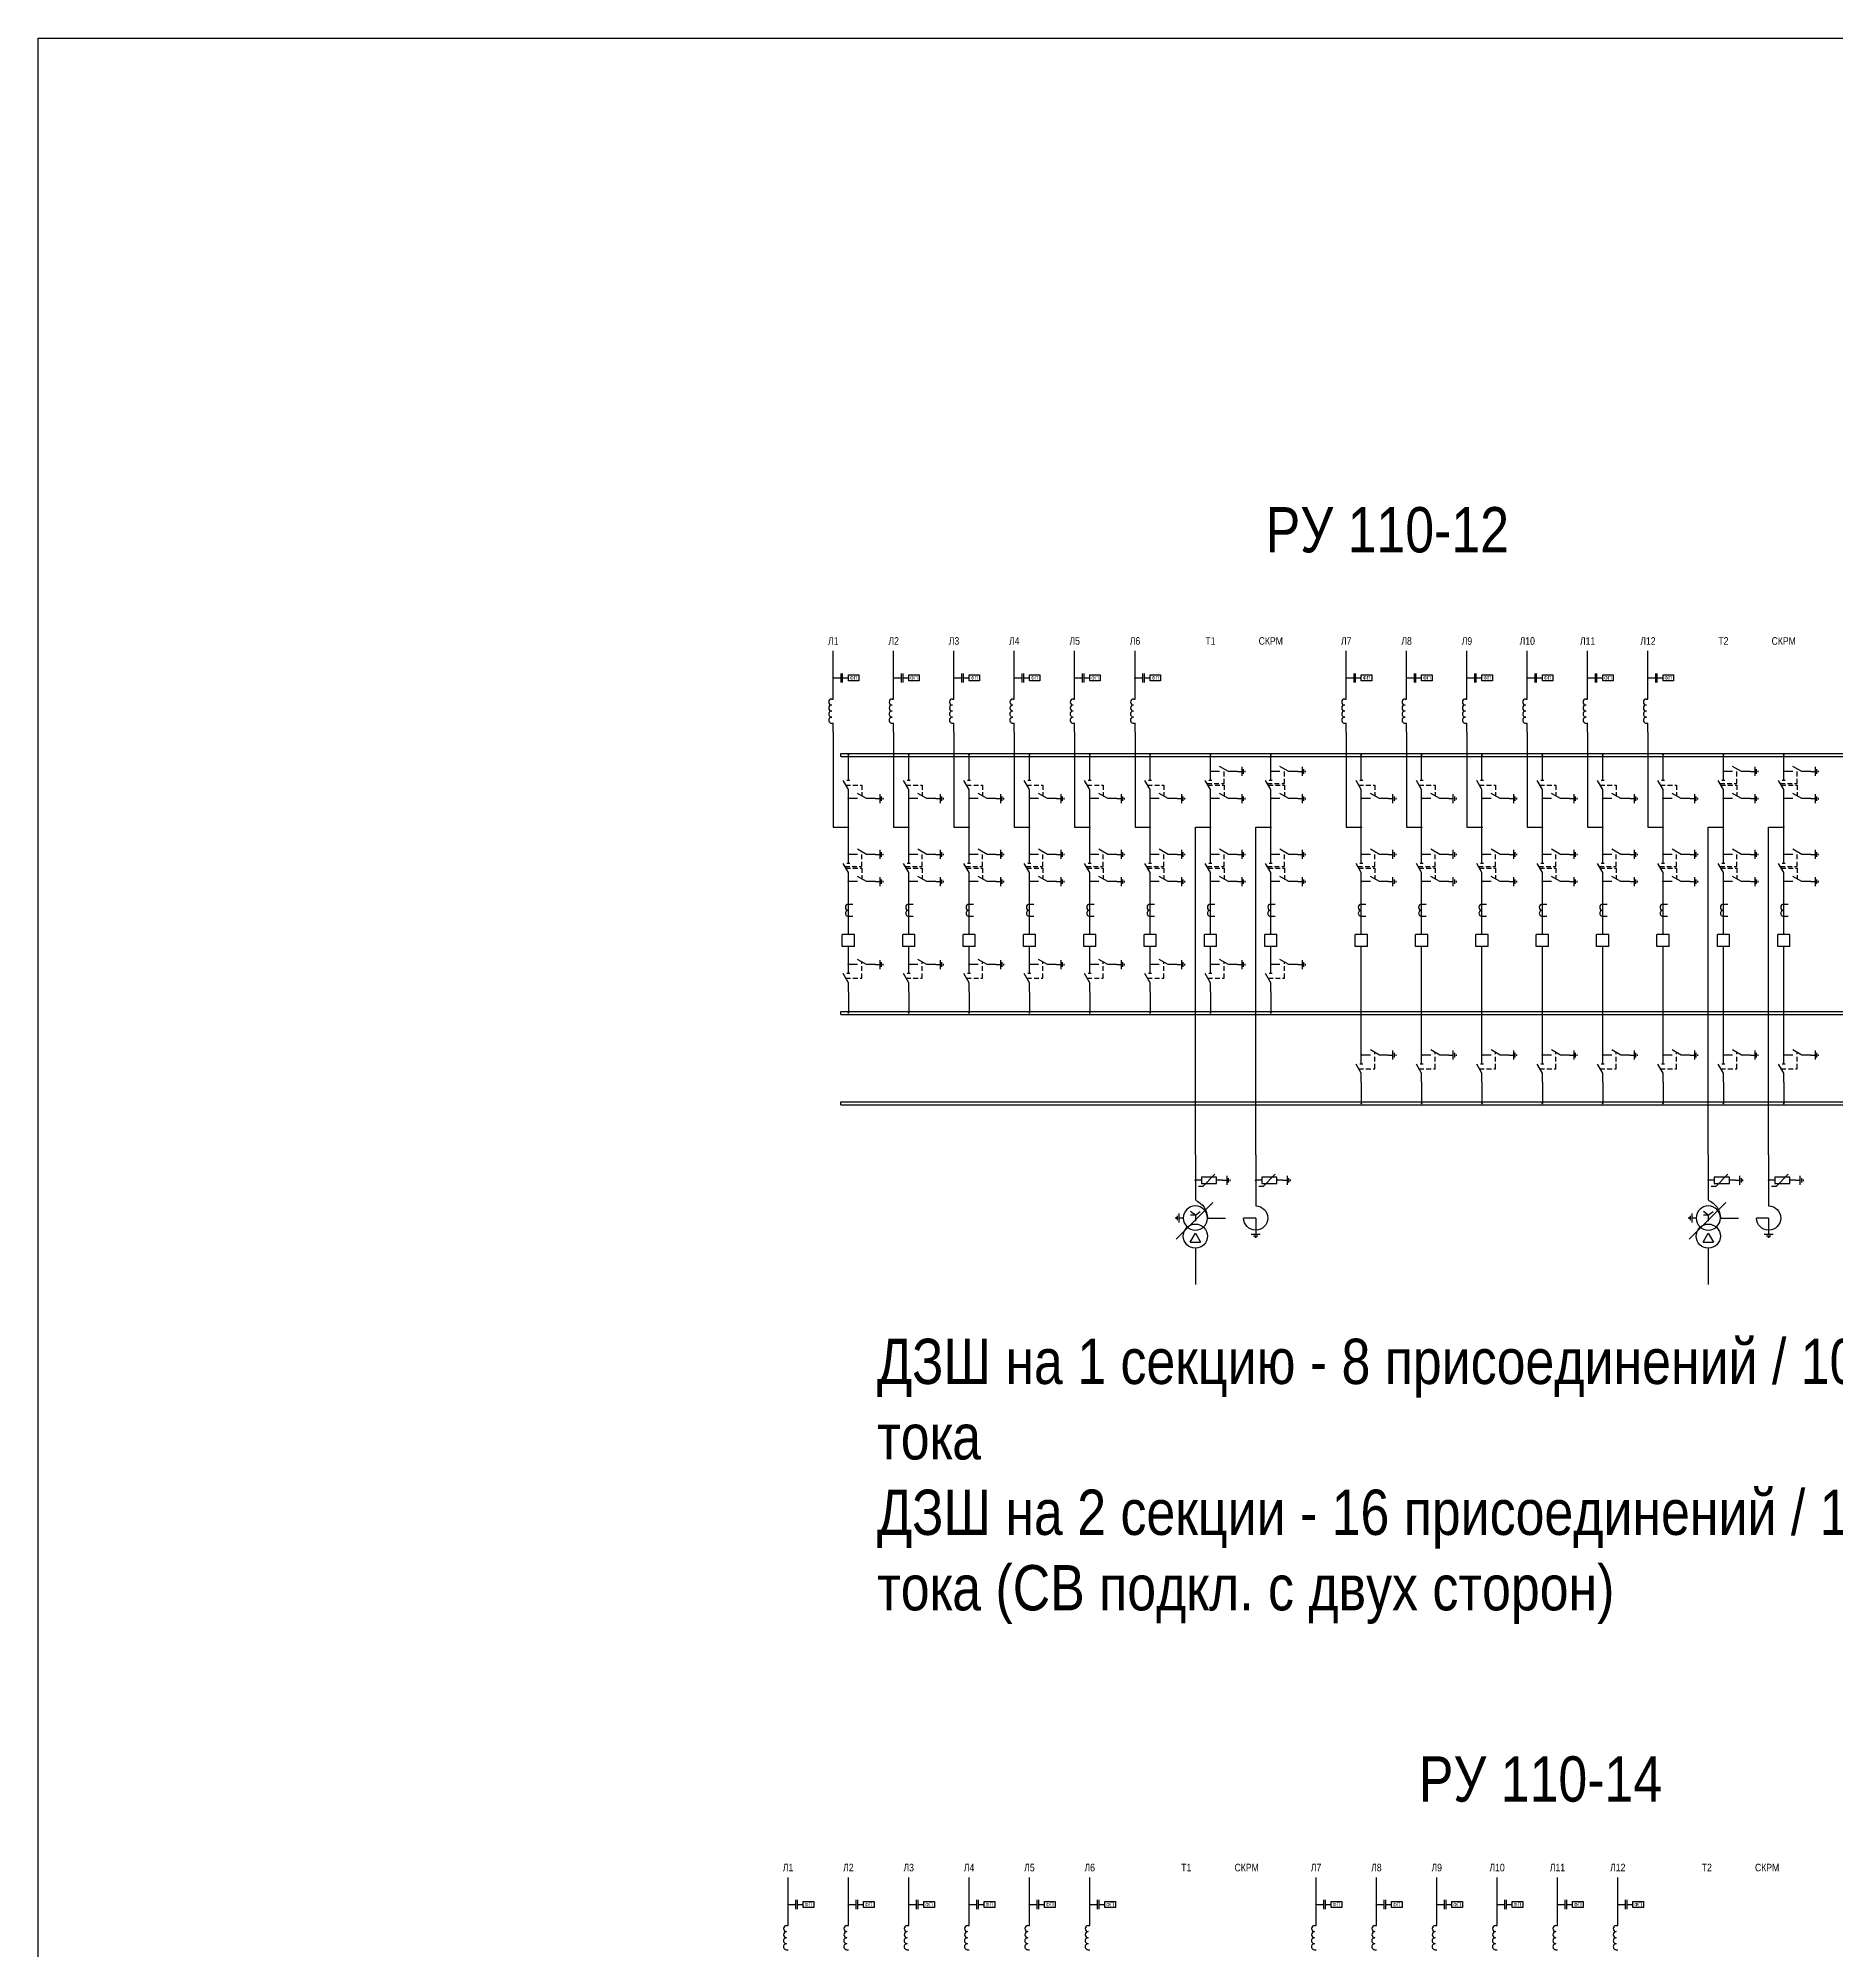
# Model space of a CAD drawing. Header units: millimetres. Extents: x -2550 to 7325, y -3772 to 3128.
# Drawn here: x 5289 to 6480, y -142 to 1125 of the extents above; entities that cross this region are included whole.
import ezdxf
from ezdxf.enums import TextEntityAlignment as Align

# ---------------------------------------------------------------- set-up
doc = ezdxf.new("R2010")
doc.units = ezdxf.units.MM
doc.linetypes.add('штриховая2', pattern=[9.525, 6.35, -3.175])
doc.layers.add('Основная', color=7, linetype='Continuous', lineweight=30)
doc.styles.add('Narrow', font='ARIALN.TTF')
doc.styles.add('Вывод', font='tahoma.ttf', dxfattribs={"height": 2.5})
doc.styles.add('Компонент', font='ARIALN.TTF', dxfattribs={"height": 3.5})
doc.styles.add('Функция', font='ARIALN.TTF', dxfattribs={"height": 2})

# ---------------------------------------------------------------- blocks, each defined once
blk = doc.blocks.new('*U93')
at = {"color": 0, "linetype": 'ByBlock'}
for p, q in [((0, 0), (866, 0)), ((0, -2), (0, 0)), ((866, -2), (866, 0)), ((0, -2), (866, -2))]:
    blk.add_line(p, q, dxfattribs=at)
at = {"layer": 'Основная', "style": 'Компонент'}
blk.add_attdef('ОШ', text='', height=3.5, dxfattribs=at).set_placement((6, 4), align=Align.MIDDLE_CENTER)
blk = doc.blocks.new('*U90')
at = {"color": 0, "linetype": 'ByBlock'}
for p, q in [((0, 0), (864, 0)), ((0, -2), (0, 0)), ((864, -2), (864, 0)), ((0, -2), (864, -2))]:
    blk.add_line(p, q, dxfattribs=at)
at = {"layer": 'Основная', "style": 'Компонент'}
blk.add_attdef('ОШ', text='', height=3.5, dxfattribs=at).set_placement((6, 4), align=Align.MIDDLE_CENTER)
blk = doc.blocks.new('*U18')
at = {"color": 0, "linetype": 'ByBlock'}
blk.add_line((0, 0), (6, 3.4), dxfattribs=at)
blk = doc.blocks.new('*U74')
at = {"color": 0}
for p, q in [((-3, 0), (-9, 0)), ((9, 0), (3, 0))]:
    blk.add_line(p, q, dxfattribs=at)
at = {"color": 0, "ltscale": 0.25, "xscale": -1, "rotation": 359.9999999999999}
blk.add_blockref('*U18', (3, 0), dxfattribs=at)
at = {"layer": 'Основная'}
for tag, height, style, p in [('ОУ', 3.5, 'Компонент', (-25, 0)), ('В1', 2.5, 'Вывод', (-7, -2)), ('В2', 2.5, 'Вывод', (7, -2))]:
    blk.add_attdef(tag, text='', height=height, dxfattribs=dict(at, style=style)).set_placement(p, align=Align.MIDDLE_CENTER)
blk = doc.blocks.new('*U78')
at = {"color": 0, "linetype": 'ByBlock'}
blk.add_line((-3, 0), (0, 0), dxfattribs=at)
at = {"color": 0}
for p, q in [((0, -3), (0, 3)), ((1, -1.5), (1, 1.5)), ((2, -0.5), (2, 0.5))]:
    blk.add_line(p, q, dxfattribs=at)
blk = doc.blocks.new('*U10')
at = {"color": 0}
blk.add_line((0, -1), (0, 1), dxfattribs=at)
blk = doc.blocks.new('*U79')
at = {"color": 0, "linetype": 'ByBlock'}
for p, q in [((0, 3), (0, 9)), ((0, -9), (0, -3))]:
    blk.add_line(p, q, dxfattribs=at)
at = {"color": 0, "linetype": 'ByBlock', "ltscale": 0.25, "rotation": 89.99999999999999}
for name, p in [('*U18', (0, -3)), ('*U10', (0, 3))]:
    blk.add_blockref(name, p, dxfattribs=at)
at = {"layer": 'Основная'}
for tag, height, style, p in [('ОУ', 3.5, 'Компонент', (-12, 0)), ('В1', 2.5, 'Вывод', (2, 7)), ('В2', 2.5, 'Вывод', (2, -7))]:
    blk.add_attdef(tag, text='', height=height, dxfattribs=dict(at, style=style)).set_placement(p, align=Align.MIDDLE_CENTER)
blk = doc.blocks.new('*U37')
at = {"color": 0, "linetype": 'ByBlock'}
for p, q in [((0, 0), (-8, 0)), ((-8, -8), (-8, 0)), ((0, -8), (0, 0)), ((0, -8), (-8, -8))]:
    blk.add_line(p, q, dxfattribs=at)
at = {"layer": 'Основная', "style": 'Компонент'}
blk.add_attdef('ОУ', text='', height=3.5, dxfattribs=at).set_placement((-15, -3), align=Align.MIDDLE_CENTER)
blk = doc.blocks.new('*U81')
at = {"color": 0, "linetype": 'ByBlock'}
for p, q in [((0, -5), (0, 5)), ((0, 4), (3, 4)), ((0, -4), (3, -4))]:
    blk.add_line(p, q, dxfattribs=at)
for centre, major_axis, start_param, end_param in [((0, -2), (-2, 0), 4.712389, 7.853982), ((0, 2), (0, -2), 3.141593, 6.283185)]:
    blk.add_ellipse(centre, major_axis=major_axis, ratio=1, start_param=start_param, end_param=end_param, dxfattribs=at)
at = {"layer": 'Основная', "linetype": 'ByBlock'}
for tag, height, style, p in [('ОУ', 3.5, 'Компонент', (-6, 0)), ('В1', 2.5, 'Вывод', (5, 6)), ('В2', 2.5, 'Вывод', (5, -6))]:
    blk.add_attdef(tag, text='', height=height, dxfattribs=dict(at, style=style)).set_placement(p, align=Align.MIDDLE_CENTER)
blk = doc.blocks.new('*U91')
at = {"color": 0, "linetype": 'ByBlock'}
for p, q in [((0, 0), (863, 0)), ((0, -2), (0, 0)), ((863, -2), (863, 0)), ((0, -2), (863, -2))]:
    blk.add_line(p, q, dxfattribs=at)
at = {"layer": 'Основная', "style": 'Компонент'}
blk.add_attdef('ОШ', text='', height=3.5, dxfattribs=at).set_placement((6, 4), align=Align.MIDDLE_CENTER)
blk = doc.blocks.new('*U80')
at = {"ltscale": 0.25}
for p, q in [((0, 8), (1, 8)), ((0, -8), (1, -8))]:
    blk.add_line(p, q, dxfattribs=at)
for centre, major_axis, start_param, end_param in [((0, -2), (-2, 0), 4.712389, 7.853982), ((0, 6), (0, -2), 3.141593, 6.283185), ((0, 2), (0, -2), 3.141593, 6.283185), ((0, -6), (-2, 0), 4.712389, 7.853982)]:
    blk.add_ellipse(centre, major_axis=major_axis, ratio=1, start_param=start_param, end_param=end_param, dxfattribs=at)
at = {"layer": 'Основная'}
for tag, height, style, p in [('ОУ', 3.5, 'Компонент', (-6, 0)), ('В1', 2.5, 'Вывод', (5, 6)), ('В2', 2.5, 'Вывод', (5, -6))]:
    blk.add_attdef(tag, text='', height=height, dxfattribs=dict(at, style=style)).set_placement(p, align=Align.MIDDLE_CENTER)
blk = doc.blocks.new('*U75')
at = {"color": 0, "ltscale": 0.35}
for q in [(4, 4), (-7, -4)]:
    blk.add_line((-4, -4), q, dxfattribs=at)
at = {"color": 0}
for p, q in [((9, 0), (5, 0)), ((-5, 0), (-9, 0))]:
    blk.add_line(p, q, dxfattribs=at)
at = {"color": 0, "ltscale": 0.35}
blk.add_lwpolyline([(5, 2), (-5, 2), (-5, -2), (5, -2)], close=True, dxfattribs=at)
at = {"layer": 'Основная'}
for tag, height, style, p in [('ОУ', 3.5, 'Компонент', (0, 6)), ('В1', 2.5, 'Вывод', (-7, -2)), ('F', 2, 'Функция', (-3, -5)), ('В2', 2.5, 'Вывод', (7, -2))]:
    blk.add_attdef(tag, text='', height=height, dxfattribs=dict(at, style=style)).set_placement(p, align=Align.MIDDLE_CENTER)
blk = doc.blocks.new('*U82')
at = {"color": 0, "linetype": 'ByBlock'}
blk.add_line((-3, 0), (0, 0), dxfattribs=at)
at = {"color": 0}
for p, q in [((0, -3), (0, 3)), ((1, -1.5), (1, 1.5)), ((2, -0.5), (2, 0.5))]:
    blk.add_line(p, q, dxfattribs=at)
blk = doc.blocks.new('*U67')
at = {"ltscale": 0.25}
for p, q in [((-3.5, -4), (0, 2)), ((0, 2), (3.5, -4)), ((-3.5, -4), (3.5, -4))]:
    blk.add_line(p, q, dxfattribs=at)
blk.add_circle((0, 0), 8, dxfattribs=at)
at = {"layer": 'Основная', "style": 'Компонент'}
blk.add_attdef('ОУ', text='', height=3.5, dxfattribs=at).set_placement((17, 0), align=Align.MIDDLE_CENTER)
blk = doc.blocks.new('*U68')
at = {"ltscale": 0.25}
for p, q in [((0, 0), (-20, 0)), ((14.4, 0), (0, 0))]:
    blk.add_line(p, q, dxfattribs=at)
blk.add_lwpolyline([(-18, 0, 1, 0, 0), (-20, 0, 0, 0, 0)], format="xyseb", dxfattribs=at)
at = {"layer": 'Основная', "style": 'Вывод'}
blk.add_attdef('ОС', text='', height=2.5, dxfattribs=at).set_placement((3, 2), align=Align.MIDDLE_CENTER)
blk = doc.blocks.new('*U69')
at = {"ltscale": 0.25}
for q in [(-3.2, 4.4), (3.2, 4.4), (0, -2), (3.2, 2)]:
    blk.add_line((0, 2), q, dxfattribs=at)
blk.add_circle((0, 0), 8, dxfattribs=at)
blk.add_arc((5.2, -0.2), 13.2, 113.2803, 179.3396, dxfattribs=at)
at = {"layer": 'Основная', "style": 'Компонент'}
blk.add_attdef('ОУ', text='', height=3.5, dxfattribs=at).set_placement((-17, 0), align=Align.MIDDLE_CENTER)
blk = doc.blocks.new('*U89')
at = {"color": 0}
for p, q in [((-2, 0.5), (-2, -0.5)), ((-1, 1.5), (-1, -1.5)), ((0, 3), (0, -3))]:
    blk.add_line(p, q, dxfattribs=at)
at = {"color": 0, "linetype": 'ByBlock'}
blk.add_line((3, 0), (0, 0), dxfattribs=at)
blk = doc.blocks.new('*U76')
at = {"ltscale": 0.35}
for q in [(8, 0), (0, -8)]:
    blk.add_line((0, 0), q, dxfattribs=at)
blk.add_arc((0, 0), 8, 90, 0, dxfattribs=at)
at = {"layer": 'Основная', "style": 'Компонент'}
blk.add_attdef('ОУ', text='', height=3.5, dxfattribs=at).set_placement((-17, 0), align=Align.MIDDLE_CENTER)
blk = doc.blocks.new('*U83')
at = {"color": 0}
for p, q in [((3, 0), (-3, 0)), ((1.5, -1), (-1.5, -1)), ((0.5, -2), (-0.5, -2))]:
    blk.add_line(p, q, dxfattribs=at)
at = {"color": 0, "linetype": 'ByBlock'}
blk.add_line((0, 3), (0, 0), dxfattribs=at)

msp = doc.modelspace()

# ---------------------------------------------------------------- linework, layer by layer
at = {"layer": 'Основная'}
for points in [[(5289, 1125), (7325, 1125), (7325, -1712), (5289, -1712)], [(5826, 703), (5833, 703), (5833, 699), (5826, 699)], [(5866, 703), (5873, 703), (5873, 699), (5866, 699)], [(5906, 703), (5913, 703), (5913, 699), (5906, 699)], [(5946, 703), (5953, 703), (5953, 699), (5946, 699)], [(5986, 703), (5993, 703), (5993, 699), (5986, 699)], [(6026, 703), (6033, 703), (6033, 699), (6026, 699)], [(6166, 703), (6173, 703), (6173, 699), (6166, 699)], [(6206, 703), (6213, 703), (6213, 699), (6206, 699)], [(6246, 703), (6253, 703), (6253, 699), (6246, 699)], [(6286, 703), (6293, 703), (6293, 699), (6286, 699)], [(6326, 703), (6333, 703), (6333, 699), (6326, 699)], [(6366, 703), (6373, 703), (6373, 699), (6366, 699)], [(5796, -110), (5803, -110), (5803, -114), (5796, -114)], [(5836, -110), (5843, -110), (5843, -114), (5836, -114)], [(5876, -110), (5883, -110), (5883, -114), (5876, -114)], [(5916, -110), (5923, -110), (5923, -114), (5916, -114)], [(5956, -110), (5963, -110), (5963, -114), (5956, -114)], [(5996, -110), (6003, -110), (6003, -114), (5996, -114)], [(6146, -110), (6153, -110), (6153, -114), (6146, -114)], [(6186, -110), (6193, -110), (6193, -114), (6186, -114)], [(6226, -110), (6233, -110), (6233, -114), (6226, -114)], [(6266, -110), (6273, -110), (6273, -114), (6266, -114)], [(6306, -110), (6313, -110), (6313, -114), (6306, -114)], [(6346, -110), (6353, -110), (6353, -114), (6346, -114)]]:
    msp.add_lwpolyline(points, close=True, dxfattribs=at)
for points in [[(5816, 687), (5816, 719)], [(5856, 687), (5856, 719)], [(5896, 687), (5896, 719)], [(5936, 687), (5936, 719)], [(5976, 687), (5976, 719)], [(6016, 687), (6016, 719)], [(6156, 687), (6156, 719)], [(6196, 687), (6196, 719)], [(6236, 687), (6236, 719)], [(6276, 687), (6276, 719)], [(6316, 687), (6316, 719)], [(6356, 687), (6356, 719)], [(5816, 701), (5821, 701)], [(5821, 704), (5821, 698)], [(5822, 704), (5822, 698)], [(5822, 701), (5826, 701)], [(5856, 701), (5861, 701)], [(5861, 704), (5861, 698)], [(5862, 704), (5862, 698)], [(5862, 701), (5866, 701)], [(5896, 701), (5901, 701)], [(5901, 704), (5901, 698)], [(5902, 704), (5902, 698)], [(5902, 701), (5906, 701)], [(5936, 701), (5941, 701)], [(5941, 704), (5941, 698)], [(5942, 704), (5942, 698)], [(5942, 701), (5946, 701)], [(5976, 701), (5981, 701)], [(5981, 704), (5981, 698)], [(5982, 704), (5982, 698)], [(5982, 701), (5986, 701)], [(6016, 701), (6021, 701)], [(6021, 704), (6021, 698)], [(6022, 704), (6022, 698)], [(6022, 701), (6026, 701)], [(6156, 701), (6161, 701)], [(6161, 704), (6161, 698)], [(6162, 704), (6162, 698)], [(6162, 701), (6166, 701)], [(6196, 701), (6201, 701)], [(6201, 704), (6201, 698)], [(6202, 704), (6202, 698)], [(6202, 701), (6206, 701)], [(6236, 701), (6241, 701)], [(6241, 704), (6241, 698)], [(6242, 704), (6242, 698)], [(6242, 701), (6246, 701)], [(6276, 701), (6281, 701)], [(6281, 704), (6281, 698)], [(6282, 704), (6282, 698)], [(6282, 701), (6286, 701)], [(6316, 701), (6321, 701)], [(6321, 704), (6321, 698)], [(6322, 704), (6322, 698)], [(6322, 701), (6326, 701)], [(6356, 701), (6361, 701)], [(6361, 704), (6361, 698)], [(6362, 704), (6362, 698)], [(6362, 701), (6366, 701)], [(5816, 665), (5816, 671)], [(5816, 665), (5816, 602), (5826, 602)], [(5856, 665), (5856, 671)], [(5856, 665), (5856, 602), (5866, 602)], [(5896, 665), (5896, 671)], [(5896, 665), (5896, 602), (5906, 602)], [(5936, 665), (5936, 671)], [(5936, 665), (5936, 602), (5946, 602)], [(5976, 665), (5976, 671)], [(5976, 665), (5976, 602), (5986, 602)], [(6016, 665), (6016, 671)], [(6016, 665), (6016, 602), (6026, 602)], [(6156, 665), (6156, 671)], [(6156, 665), (6156, 602), (6166, 602)], [(6196, 665), (6196, 671)], [(6196, 665), (6196, 602), (6206, 602)], [(6236, 665), (6236, 671)], [(6236, 665), (6236, 602), (6246, 602)], [(6276, 665), (6276, 671)], [(6276, 665), (6276, 602), (6286, 602)], [(6316, 665), (6316, 671)], [(6316, 665), (6316, 602), (6326, 602)], [(6356, 665), (6356, 671)], [(6356, 665), (6356, 602), (6366, 602)], [(5826, 639), (5826, 650)], [(5866, 639), (5866, 650)], [(5906, 639), (5906, 650)], [(5946, 639), (5946, 650)], [(5986, 639), (5986, 650)], [(6026, 639), (6026, 650)], [(6066, 639), (6066, 650)], [(6106, 639), (6106, 650)], [(6166, 639), (6166, 650)], [(6206, 639), (6206, 650)], [(6246, 639), (6246, 650)], [(6286, 639), (6286, 650)], [(6326, 639), (6326, 650)], [(6366, 639), (6366, 650)], [(6406, 639), (6406, 650)], [(6446, 639), (6446, 650)], [(5826, 584), (5826, 621)], [(5866, 584), (5866, 621)], [(5906, 584), (5906, 621)], [(5946, 584), (5946, 621)], [(5986, 584), (5986, 621)], [(6026, 584), (6026, 621)], [(6066, 584), (6066, 621)], [(6106, 584), (6106, 621)], [(6166, 584), (6166, 621)], [(6206, 584), (6206, 621)], [(6246, 584), (6246, 621)], [(6286, 584), (6286, 621)], [(6326, 584), (6326, 621)], [(6366, 584), (6366, 621)], [(6406, 584), (6406, 621)], [(6446, 584), (6446, 621)], [(6056, 385), (6056, 602), (6066, 602)], [(6096, 385), (6096, 602), (6106, 602)], [(6396, 385), (6396, 602), (6406, 602)], [(6436, 385), (6436, 602), (6446, 602)], [(5826, 531), (5826, 566)], [(5866, 531), (5866, 566)], [(5906, 531), (5906, 566)], [(5946, 531), (5946, 566)], [(5986, 531), (5986, 566)], [(6026, 531), (6026, 566)], [(6066, 531), (6066, 566)], [(6106, 531), (6106, 566)], [(6166, 531), (6166, 566)], [(6206, 531), (6206, 566)], [(6246, 531), (6246, 566)], [(6286, 531), (6286, 566)], [(6326, 531), (6326, 566)], [(6366, 531), (6366, 566)], [(6406, 531), (6406, 566)], [(6446, 531), (6446, 566)], [(5826, 511), (5826, 523)], [(5866, 511), (5866, 523)], [(5906, 511), (5906, 523)], [(5946, 511), (5946, 523)], [(5986, 511), (5986, 523)], [(6026, 511), (6026, 523)], [(6066, 511), (6066, 523)], [(6106, 511), (6106, 523)], [(6166, 451), (6166, 523)], [(6206, 451), (6206, 523)], [(6246, 451), (6246, 523)], [(6286, 451), (6286, 523)], [(6326, 451), (6326, 523)], [(6366, 451), (6366, 523)], [(6406, 451), (6406, 523)], [(6446, 451), (6446, 523)], [(5826, 493), (5826, 479)], [(5866, 493), (5866, 479)], [(5906, 493), (5906, 479)], [(5946, 493), (5946, 479)], [(5986, 493), (5986, 479)], [(6026, 493), (6026, 479)], [(6066, 493), (6066, 479)], [(6106, 493), (6106, 479)], [(6166, 433), (6166, 419)], [(6206, 433), (6206, 419)], [(6246, 433), (6246, 419)], [(6286, 433), (6286, 419)], [(6326, 433), (6326, 419)], [(6366, 433), (6366, 419)], [(6406, 433), (6406, 419)], [(6446, 433), (6446, 419)], [(6056, 385), (6056, 355)], [(6096, 385), (6096, 351)], [(6396, 385), (6396, 355)], [(6436, 385), (6436, 351)], [(6064, 343), (6076, 343)], [(6404, 343), (6416, 343)], [(6056, 323), (6056, 299)], [(6396, 323), (6396, 299)], [(5786, -126), (5786, -94)], [(5826, -126), (5826, -94)], [(5866, -126), (5866, -94)], [(5906, -126), (5906, -94)], [(5946, -126), (5946, -94)], [(5986, -126), (5986, -94)], [(6136, -126), (6136, -94)], [(6176, -126), (6176, -94)], [(6216, -126), (6216, -94)], [(6256, -126), (6256, -94)], [(6296, -126), (6296, -94)], [(6336, -126), (6336, -94)], [(5786, -112), (5791, -112)], [(5791, -109), (5791, -115)], [(5792, -109), (5792, -115)], [(5792, -112), (5796, -112)], [(5826, -112), (5831, -112)], [(5831, -109), (5831, -115)], [(5832, -109), (5832, -115)], [(5832, -112), (5836, -112)], [(5866, -112), (5871, -112)], [(5871, -109), (5871, -115)], [(5872, -109), (5872, -115)], [(5872, -112), (5876, -112)], [(5906, -112), (5911, -112)], [(5911, -109), (5911, -115)], [(5912, -109), (5912, -115)], [(5912, -112), (5916, -112)], [(5946, -112), (5951, -112)], [(5951, -109), (5951, -115)], [(5952, -109), (5952, -115)], [(5952, -112), (5956, -112)], [(5986, -112), (5991, -112)], [(5991, -109), (5991, -115)], [(5992, -109), (5992, -115)], [(5992, -112), (5996, -112)], [(6136, -112), (6141, -112)], [(6141, -109), (6141, -115)], [(6142, -109), (6142, -115)], [(6142, -112), (6146, -112)], [(6176, -112), (6181, -112)], [(6181, -109), (6181, -115)], [(6182, -109), (6182, -115)], [(6182, -112), (6186, -112)], [(6216, -112), (6221, -112)], [(6221, -109), (6221, -115)], [(6222, -109), (6222, -115)], [(6222, -112), (6226, -112)], [(6256, -112), (6261, -112)], [(6261, -109), (6261, -115)], [(6262, -109), (6262, -115)], [(6262, -112), (6266, -112)], [(6296, -112), (6301, -112)], [(6301, -109), (6301, -115)], [(6302, -109), (6302, -115)], [(6302, -112), (6306, -112)], [(6336, -112), (6341, -112)], [(6341, -109), (6341, -115)], [(6342, -109), (6342, -115)], [(6342, -112), (6346, -112)]]:
    msp.add_lwpolyline(points, dxfattribs=at)
at = {"layer": 'Основная', "ltscale": 0.25, "const_width": 0.6}
for points in [[(5815.7, 701, 1), (5816.3, 701, 1)], [(5855.7, 701, 1), (5856.3, 701, 1)], [(5895.7, 701, 1), (5896.3, 701, 1)], [(5935.7, 701, 1), (5936.3, 701, 1)], [(5975.7, 701, 1), (5976.3, 701, 1)], [(6015.7, 701, 1), (6016.3, 701, 1)], [(6155.7, 701, 1), (6156.3, 701, 1)], [(6195.7, 701, 1), (6196.3, 701, 1)], [(6235.7, 701, 1), (6236.3, 701, 1)], [(6275.7, 701, 1), (6276.3, 701, 1)], [(6315.7, 701, 1), (6316.3, 701, 1)], [(6355.7, 701, 1), (6356.3, 701, 1)], [(5825.7, 650, 1), (5826.3, 650, 1)], [(5865.7, 650, 1), (5866.3, 650, 1)], [(5905.7, 650, 1), (5906.3, 650, 1)], [(5945.7, 650, 1), (5946.3, 650, 1)], [(5985.7, 650, 1), (5986.3, 650, 1)], [(6025.7, 650, 1), (6026.3, 650, 1)], [(6065.7, 650, 1), (6066.3, 650, 1)], [(6105.7, 650, 1), (6106.3, 650, 1)], [(6165.7, 650, 1), (6166.3, 650, 1)], [(6205.7, 650, 1), (6206.3, 650, 1)], [(6245.7, 650, 1), (6246.3, 650, 1)], [(6285.7, 650, 1), (6286.3, 650, 1)], [(6325.7, 650, 1), (6326.3, 650, 1)], [(6365.7, 650, 1), (6366.3, 650, 1)], [(6405.7, 650, 1), (6406.3, 650, 1)], [(6445.7, 650, 1), (6446.3, 650, 1)], [(6065.7, 639, 1), (6066.3, 639, 1)], [(6105.7, 639, 1), (6106.3, 639, 1)], [(6405.7, 639, 1), (6406.3, 639, 1)], [(6445.7, 639, 1), (6446.3, 639, 1)], [(5825.7, 621, 1), (5826.3, 621, 1)], [(5865.7, 621, 1), (5866.3, 621, 1)], [(5905.7, 621, 1), (5906.3, 621, 1)], [(5945.7, 621, 1), (5946.3, 621, 1)], [(5985.7, 621, 1), (5986.3, 621, 1)], [(6025.7, 621, 1), (6026.3, 621, 1)], [(6065.7, 621, 1), (6066.3, 621, 1)], [(6105.7, 621, 1), (6106.3, 621, 1)], [(6165.7, 621, 1), (6166.3, 621, 1)], [(6205.7, 621, 1), (6206.3, 621, 1)], [(6245.7, 621, 1), (6246.3, 621, 1)], [(6285.7, 621, 1), (6286.3, 621, 1)], [(6325.7, 621, 1), (6326.3, 621, 1)], [(6365.7, 621, 1), (6366.3, 621, 1)], [(6405.7, 621, 1), (6406.3, 621, 1)], [(6445.7, 621, 1), (6446.3, 621, 1)], [(5825.7, 602, 1), (5826.3, 602, 1)], [(5865.7, 602, 1), (5866.3, 602, 1)], [(5905.7, 602, 1), (5906.3, 602, 1)], [(5945.7, 602, 1), (5946.3, 602, 1)], [(5985.7, 602, 1), (5986.3, 602, 1)], [(6025.7, 602, 1), (6026.3, 602, 1)], [(6065.7, 602, 1), (6066.3, 602, 1)], [(6105.7, 602, 1), (6106.3, 602, 1)], [(6165.7, 602, 1), (6166.3, 602, 1)], [(6205.7, 602, 1), (6206.3, 602, 1)], [(6245.7, 602, 1), (6246.3, 602, 1)], [(6285.7, 602, 1), (6286.3, 602, 1)], [(6325.7, 602, 1), (6326.3, 602, 1)], [(6365.7, 602, 1), (6366.3, 602, 1)], [(6405.7, 602, 1), (6406.3, 602, 1)], [(6445.7, 602, 1), (6446.3, 602, 1)], [(5825.7, 584, 1), (5826.3, 584, 1)], [(5865.7, 584, 1), (5866.3, 584, 1)], [(5905.7, 584, 1), (5906.3, 584, 1)], [(5945.7, 584, 1), (5946.3, 584, 1)], [(5985.7, 584, 1), (5986.3, 584, 1)], [(6025.7, 584, 1), (6026.3, 584, 1)], [(6065.7, 584, 1), (6066.3, 584, 1)], [(6105.7, 584, 1), (6106.3, 584, 1)], [(6165.7, 584, 1), (6166.3, 584, 1)], [(6205.7, 584, 1), (6206.3, 584, 1)], [(6245.7, 584, 1), (6246.3, 584, 1)], [(6285.7, 584, 1), (6286.3, 584, 1)], [(6325.7, 584, 1), (6326.3, 584, 1)], [(6365.7, 584, 1), (6366.3, 584, 1)], [(6405.7, 584, 1), (6406.3, 584, 1)], [(6445.7, 584, 1), (6446.3, 584, 1)], [(5825.7, 566, 1), (5826.3, 566, 1)], [(5865.7, 566, 1), (5866.3, 566, 1)], [(5905.7, 566, 1), (5906.3, 566, 1)], [(5945.7, 566, 1), (5946.3, 566, 1)], [(5985.7, 566, 1), (5986.3, 566, 1)], [(6025.7, 566, 1), (6026.3, 566, 1)], [(6065.7, 566, 1), (6066.3, 566, 1)], [(6105.7, 566, 1), (6106.3, 566, 1)], [(6165.7, 566, 1), (6166.3, 566, 1)], [(6205.7, 566, 1), (6206.3, 566, 1)], [(6245.7, 566, 1), (6246.3, 566, 1)], [(6285.7, 566, 1), (6286.3, 566, 1)], [(6325.7, 566, 1), (6326.3, 566, 1)], [(6365.7, 566, 1), (6366.3, 566, 1)], [(6405.7, 566, 1), (6406.3, 566, 1)], [(6445.7, 566, 1), (6446.3, 566, 1)], [(5825.7, 511, 1), (5826.3, 511, 1)], [(5865.7, 511, 1), (5866.3, 511, 1)], [(5905.7, 511, 1), (5906.3, 511, 1)], [(5945.7, 511, 1), (5946.3, 511, 1)], [(5985.7, 511, 1), (5986.3, 511, 1)], [(6025.7, 511, 1), (6026.3, 511, 1)], [(6065.7, 511, 1), (6066.3, 511, 1)], [(6105.7, 511, 1), (6106.3, 511, 1)], [(5825.7, 479, 1), (5826.3, 479, 1)], [(5865.7, 479, 1), (5866.3, 479, 1)], [(5905.7, 479, 1), (5906.3, 479, 1)], [(5945.7, 479, 1), (5946.3, 479, 1)], [(5985.7, 479, 1), (5986.3, 479, 1)], [(6025.7, 479, 1), (6026.3, 479, 1)], [(6065.7, 479, 1), (6066.3, 479, 1)], [(6105.7, 479, 1), (6106.3, 479, 1)], [(6165.7, 451, 1), (6166.3, 451, 1)], [(6205.7, 451, 1), (6206.3, 451, 1)], [(6245.7, 451, 1), (6246.3, 451, 1)], [(6285.7, 451, 1), (6286.3, 451, 1)], [(6325.7, 451, 1), (6326.3, 451, 1)], [(6365.7, 451, 1), (6366.3, 451, 1)], [(6405.7, 451, 1), (6406.3, 451, 1)], [(6445.7, 451, 1), (6446.3, 451, 1)], [(6165.7, 419, 1), (6166.3, 419, 1)], [(6205.7, 419, 1), (6206.3, 419, 1)], [(6245.7, 419, 1), (6246.3, 419, 1)], [(6285.7, 419, 1), (6286.3, 419, 1)], [(6325.7, 419, 1), (6326.3, 419, 1)], [(6365.7, 419, 1), (6366.3, 419, 1)], [(6405.7, 419, 1), (6406.3, 419, 1)], [(6445.7, 419, 1), (6446.3, 419, 1)], [(6055.7, 368, 1), (6056.3, 368, 1)], [(6095.7, 368, 1), (6096.3, 368, 1)], [(6395.7, 368, 1), (6396.3, 368, 1)], [(6435.7, 368, 1), (6436.3, 368, 1)], [(5785.7, -112, 1), (5786.3, -112, 1)], [(5825.7, -112, 1), (5826.3, -112, 1)], [(5865.7, -112, 1), (5866.3, -112, 1)], [(5905.7, -112, 1), (5906.3, -112, 1)], [(5945.7, -112, 1), (5946.3, -112, 1)], [(5985.7, -112, 1), (5986.3, -112, 1)], [(6135.7, -112, 1), (6136.3, -112, 1)], [(6175.7, -112, 1), (6176.3, -112, 1)], [(6215.7, -112, 1), (6216.3, -112, 1)], [(6255.7, -112, 1), (6256.3, -112, 1)], [(6295.7, -112, 1), (6296.3, -112, 1)], [(6335.7, -112, 1), (6336.3, -112, 1)]]:
    msp.add_lwpolyline(points, format="xyb", close=True, dxfattribs=at)
at = {"layer": 'Основная', "linetype": 'штриховая2', "ltscale": 0.5}
for points in [[(6063.7, 631), (6075, 631), (6075, 640.7)], [(6103.7, 631), (6115, 631), (6115, 640.7)], [(6403.7, 631), (6415, 631), (6415, 640.7)], [(6443.7, 631), (6455, 631), (6455, 640.7)], [(5824.3, 630), (5835, 630), (5835, 622.7)], [(5864.3, 630), (5875, 630), (5875, 622.7)], [(5904.3, 630), (5915, 630), (5915, 622.7)], [(5944.3, 630), (5955, 630), (5955, 622.7)], [(5984.3, 630), (5995, 630), (5995, 622.7)], [(6024.3, 630), (6035, 630), (6035, 622.7)], [(6064.3, 630), (6075, 630), (6075, 622.7)], [(6104.3, 630), (6115, 630), (6115, 622.7)], [(6164.3, 630), (6175, 630), (6175, 622.7)], [(6204.3, 630), (6215, 630), (6215, 622.7)], [(6244.3, 630), (6255, 630), (6255, 622.7)], [(6284.3, 630), (6295, 630), (6295, 622.7)], [(6324.3, 630), (6335, 630), (6335, 622.7)], [(6364.3, 630), (6375, 630), (6375, 622.7)], [(6404.3, 630), (6415, 630), (6415, 622.7)], [(6444.3, 630), (6455, 630), (6455, 622.7)], [(5823.7, 576), (5835, 576), (5835, 585.7)], [(5863.7, 576), (5875, 576), (5875, 585.7)], [(5903.7, 576), (5915, 576), (5915, 585.7)], [(5943.7, 576), (5955, 576), (5955, 585.7)], [(5983.7, 576), (5995, 576), (5995, 585.7)], [(6023.7, 576), (6035, 576), (6035, 585.7)], [(6063.7, 576), (6075, 576), (6075, 585.7)], [(6103.7, 576), (6115, 576), (6115, 585.7)], [(6163.7, 576), (6175, 576), (6175, 585.7)], [(6203.7, 576), (6215, 576), (6215, 585.7)], [(6243.7, 576), (6255, 576), (6255, 585.7)], [(6283.7, 576), (6295, 576), (6295, 585.7)], [(6323.7, 576), (6335, 576), (6335, 585.7)], [(6363.7, 576), (6375, 576), (6375, 585.7)], [(6403.7, 576), (6415, 576), (6415, 585.7)], [(6443.7, 576), (6455, 576), (6455, 585.7)], [(5824.3, 575), (5835, 575), (5835, 567.7)], [(5864.3, 575), (5875, 575), (5875, 567.7)], [(5904.3, 575), (5915, 575), (5915, 567.7)], [(5944.3, 575), (5955, 575), (5955, 567.7)], [(5984.3, 575), (5995, 575), (5995, 567.7)], [(6024.3, 575), (6035, 575), (6035, 567.7)], [(6064.3, 575), (6075, 575), (6075, 567.7)], [(6104.3, 575), (6115, 575), (6115, 567.7)], [(6164.3, 575), (6175, 575), (6175, 567.7)], [(6204.3, 575), (6215, 575), (6215, 567.7)], [(6244.3, 575), (6255, 575), (6255, 567.7)], [(6284.3, 575), (6295, 575), (6295, 567.7)], [(6324.3, 575), (6335, 575), (6335, 567.7)], [(6364.3, 575), (6375, 575), (6375, 567.7)], [(6404.3, 575), (6415, 575), (6415, 567.7)], [(6444.3, 575), (6455, 575), (6455, 567.7)], [(5824.3, 502), (5835, 502), (5835, 512.7)], [(5864.3, 502), (5875, 502), (5875, 512.7)], [(5904.3, 502), (5915, 502), (5915, 512.7)], [(5944.3, 502), (5955, 502), (5955, 512.7)], [(5984.3, 502), (5995, 502), (5995, 512.7)], [(6024.3, 502), (6035, 502), (6035, 512.7)], [(6064.3, 502), (6075, 502), (6075, 512.7)], [(6104.3, 502), (6115, 502), (6115, 512.7)], [(6164.3, 442), (6175, 442), (6175, 452.7)], [(6204.3, 442), (6215, 442), (6215, 452.7)], [(6244.3, 442), (6255, 442), (6255, 452.7)], [(6284.3, 442), (6295, 442), (6295, 452.7)], [(6324.3, 442), (6335, 442), (6335, 452.7)], [(6364.3, 442), (6375, 442), (6375, 452.7)], [(6404.3, 442), (6415, 442), (6415, 452.7)], [(6444.3, 442), (6455, 442), (6455, 452.7)]]:
    msp.add_lwpolyline(points, dxfattribs=at)

# ---------------------------------------------------------------- block references
at = {"layer": 'Основная', "ltscale": 0.35}
for name, p in [('*U80', (5815, 679)), ('*U80', (5855, 679)), ('*U80', (5895, 679)), ('*U80', (5935, 679)), ('*U80', (5975, 679)), ('*U80', (6015, 679)), ('*U80', (6155, 679)), ('*U80', (6195, 679)), ('*U80', (6235, 679)), ('*U80', (6275, 679)), ('*U80', (6315, 679)), ('*U80', (6355, 679)), ('*U75', (6065, 368)), ('*U75', (6105, 368)), ('*U75', (6405, 368)), ('*U75', (6445, 368)), ('*U67', (6056, 331)), ('*U67', (6396, 331)), ('*U80', (5785, -134)), ('*U80', (5825, -134)), ('*U80', (5865, -134)), ('*U80', (5905, -134)), ('*U80', (5945, -134)), ('*U80', (5985, -134)), ('*U80', (6135, -134)), ('*U80', (6175, -134)), ('*U80', (6215, -134)), ('*U80', (6255, -134)), ('*U80', (6295, -134)), ('*U80', (6335, -134))]:
    msp.add_blockref(name, p, dxfattribs=at)
at = {"layer": 'Основная', "ltscale": 0.25}
for name, p in [('*U91', (5821, 651)), ('*U79', (5826, 630)), ('*U79', (5866, 630)), ('*U79', (5906, 630)), ('*U79', (5946, 630)), ('*U79', (5986, 630)), ('*U79', (6026, 630)), ('*U79', (6066, 630)), ('*U74', (6075, 639)), ('*U78', (6087, 639)), ('*U79', (6106, 630)), ('*U74', (6115, 639)), ('*U78', (6127, 639)), ('*U79', (6166, 630)), ('*U79', (6206, 630)), ('*U79', (6246, 630)), ('*U79', (6286, 630)), ('*U79', (6326, 630)), ('*U79', (6366, 630)), ('*U79', (6406, 630)), ('*U74', (6415, 639)), ('*U78', (6427, 639)), ('*U79', (6446, 630)), ('*U74', (6455, 639)), ('*U78', (6467, 639)), ('*U74', (5835, 621)), ('*U78', (5847, 621)), ('*U74', (5875, 621)), ('*U78', (5887, 621)), ('*U74', (5915, 621)), ('*U78', (5927, 621)), ('*U74', (5955, 621)), ('*U78', (5967, 621)), ('*U74', (5995, 621)), ('*U78', (6007, 621)), ('*U74', (6035, 621)), ('*U78', (6047, 621)), ('*U74', (6075, 621)), ('*U78', (6087, 621)), ('*U74', (6115, 621)), ('*U78', (6127, 621)), ('*U74', (6175, 621)), ('*U78', (6187, 621)), ('*U74', (6215, 621)), ('*U78', (6227, 621)), ('*U74', (6255, 621)), ('*U78', (6267, 621)), ('*U74', (6295, 621)), ('*U78', (6307, 621)), ('*U74', (6335, 621)), ('*U78', (6347, 621)), ('*U74', (6375, 621)), ('*U78', (6387, 621)), ('*U74', (6415, 621)), ('*U78', (6427, 621)), ('*U74', (6455, 621)), ('*U78', (6467, 621)), ('*U79', (5826, 575)), ('*U74', (5835, 584)), ('*U78', (5847, 584)), ('*U79', (5866, 575)), ('*U74', (5875, 584)), ('*U78', (5887, 584)), ('*U79', (5906, 575)), ('*U74', (5915, 584)), ('*U78', (5927, 584)), ('*U79', (5946, 575)), ('*U74', (5955, 584)), ('*U78', (5967, 584)), ('*U79', (5986, 575)), ('*U74', (5995, 584)), ('*U78', (6007, 584)), ('*U79', (6026, 575)), ('*U74', (6035, 584)), ('*U78', (6047, 584)), ('*U79', (6066, 575)), ('*U74', (6075, 584)), ('*U78', (6087, 584)), ('*U79', (6106, 575)), ('*U74', (6115, 584)), ('*U78', (6127, 584)), ('*U79', (6166, 575)), ('*U74', (6175, 584)), ('*U78', (6187, 584)), ('*U79', (6206, 575)), ('*U74', (6215, 584)), ('*U78', (6227, 584)), ('*U79', (6246, 575)), ('*U74', (6255, 584)), ('*U78', (6267, 584)), ('*U79', (6286, 575)), ('*U74', (6295, 584)), ('*U78', (6307, 584)), ('*U79', (6326, 575)), ('*U74', (6335, 584)), ('*U78', (6347, 584)), ('*U79', (6366, 575)), ('*U74', (6375, 584)), ('*U78', (6387, 584)), ('*U79', (6406, 575)), ('*U74', (6415, 584)), ('*U78', (6427, 584)), ('*U79', (6446, 575)), ('*U74', (6455, 584)), ('*U78', (6467, 584)), ('*U74', (5835, 566)), ('*U78', (5847, 566)), ('*U74', (5875, 566)), ('*U78', (5887, 566)), ('*U74', (5915, 566)), ('*U78', (5927, 566)), ('*U74', (5955, 566)), ('*U78', (5967, 566)), ('*U74', (5995, 566)), ('*U78', (6007, 566)), ('*U74', (6035, 566)), ('*U78', (6047, 566)), ('*U74', (6075, 566)), ('*U78', (6087, 566)), ('*U74', (6115, 566)), ('*U78', (6127, 566)), ('*U74', (6175, 566)), ('*U78', (6187, 566)), ('*U74', (6215, 566)), ('*U78', (6227, 566)), ('*U74', (6255, 566)), ('*U78', (6267, 566)), ('*U74', (6295, 566)), ('*U78', (6307, 566)), ('*U74', (6335, 566)), ('*U78', (6347, 566)), ('*U74', (6375, 566)), ('*U78', (6387, 566)), ('*U74', (6415, 566)), ('*U78', (6427, 566)), ('*U74', (6455, 566)), ('*U78', (6467, 566)), ('*U37', (5830, 531)), ('*U37', (5870, 531)), ('*U37', (5910, 531)), ('*U37', (5950, 531)), ('*U37', (5990, 531)), ('*U37', (6030, 531)), ('*U37', (6070, 531)), ('*U37', (6110, 531)), ('*U37', (6170, 531)), ('*U37', (6210, 531)), ('*U37', (6250, 531)), ('*U37', (6290, 531)), ('*U37', (6330, 531)), ('*U37', (6370, 531)), ('*U37', (6410, 531)), ('*U37', (6450, 531)), ('*U79', (5826, 502)), ('*U74', (5835, 511)), ('*U78', (5847, 511)), ('*U79', (5866, 502)), ('*U74', (5875, 511)), ('*U78', (5887, 511)), ('*U79', (5906, 502)), ('*U74', (5915, 511)), ('*U78', (5927, 511)), ('*U79', (5946, 502)), ('*U74', (5955, 511)), ('*U78', (5967, 511)), ('*U79', (5986, 502)), ('*U74', (5995, 511)), ('*U78', (6007, 511)), ('*U79', (6026, 502)), ('*U74', (6035, 511)), ('*U78', (6047, 511)), ('*U79', (6066, 502)), ('*U74', (6075, 511)), ('*U78', (6087, 511)), ('*U79', (6106, 502)), ('*U74', (6115, 511)), ('*U78', (6127, 511)), ('*U90', (5821, 480)), ('*U79', (6166, 442)), ('*U74', (6175, 451)), ('*U78', (6187, 451)), ('*U79', (6206, 442)), ('*U74', (6215, 451)), ('*U78', (6227, 451)), ('*U79', (6246, 442)), ('*U74', (6255, 451)), ('*U78', (6267, 451)), ('*U79', (6286, 442)), ('*U74', (6295, 451)), ('*U78', (6307, 451)), ('*U79', (6326, 442)), ('*U74', (6335, 451)), ('*U78', (6347, 451)), ('*U79', (6366, 442)), ('*U74', (6375, 451)), ('*U78', (6387, 451)), ('*U79', (6406, 442)), ('*U74', (6415, 451)), ('*U78', (6427, 451)), ('*U79', (6446, 442)), ('*U74', (6455, 451)), ('*U78', (6467, 451)), ('*U93', (5821, 420)), ('*U82', (6077, 368)), ('*U82', (6117, 368)), ('*U82', (6417, 368)), ('*U82', (6457, 368)), ('*U89', (6045, 343)), ('*U89', (6385, 343)), ('*U83', (6096, 332)), ('*U83', (6436, 332))]:
    msp.add_blockref(name, p, dxfattribs=at)
at = {"layer": 'Основная', "color": 3, "ltscale": 0.25}
for p in [(5826, 547), (5866, 547), (5906, 547), (5946, 547), (5986, 547), (6026, 547), (6066, 547), (6106, 547)]:
    msp.add_blockref('*U81', p, dxfattribs=at)
at = {"layer": 'Основная', "color": 6, "ltscale": 0.25}
for p in [(6166, 547), (6206, 547), (6246, 547), (6286, 547), (6326, 547), (6366, 547), (6406, 547), (6446, 547)]:
    msp.add_blockref('*U81', p, dxfattribs=at)
at = {"layer": 'Основная', "ltscale": 0.35, "xscale": -1}
for name, p in [('*U69', (6056, 343)), ('*U69', (6396, 343)), ('*U76', (6096, 343)), ('*U76', (6436, 343))]:
    msp.add_blockref(name, p, dxfattribs=at)
at = {"layer": 'Основная', "ltscale": 0.25, "rotation": 224.9999999999999}
for p in [(6053.4, 339.1), (6393.4, 339.1)]:
    msp.add_blockref('*U68', p, dxfattribs=at)

# ---------------------------------------------------------------- texts
at = {"layer": 'Основная', "style": 'Narrow'}
for s, p in [('Л1', (5816, 723)), ('Л2', (5856, 723)), ('Л3', (5896, 723)), ('Л4', (5936, 723)), ('Л5', (5976, 723)), ('Л6', (6016, 723)), ('Т1', (6066, 723)), ('СКРМ', (6106, 723)), ('Л7', (6156, 723)), ('Л8', (6196, 723)), ('Л9', (6236, 723)), ('Л10', (6276, 723)), ('Л11', (6316, 723)), ('Л12', (6356, 723)), ('Т2', (6406, 723)), ('СКРМ', (6446, 723)), ('Л1', (5786, -90)), ('Л2', (5826, -90)), ('Л3', (5866, -90)), ('Л4', (5906, -90)), ('Л5', (5946, -90)), ('Л6', (5986, -90)), ('Т1', (6050, -90)), ('СКРМ', (6090, -90)), ('Л7', (6136, -90)), ('Л8', (6176, -90)), ('Л9', (6216, -90)), ('Л10', (6256, -90)), ('Л11', (6296, -90)), ('Л12', (6336, -90)), ('Т2', (6395, -90)), ('СКРМ', (6435, -90))]:
    msp.add_text(s, height=5, dxfattribs=at).set_placement(p, align=Align.CENTER)
at = {"layer": 'Основная', "color": 3, "char_height": 30, "style": 'Narrow'}
for s, insert, width, attachment_point in [(' РУ 110-12', (6178.5, 799), 303, 5), ('ДЗШ на 1 секцию - 8 присоединений / 10 точек измерения тока\\PДЗШ на 2 секции - 16 присоединений / 19 точек измерения тока (СВ подкл. с двух сторон)', (5845, 263), 941, 1), (' РУ 110-14', (6280, -29), 408, 5)]:
    msp.add_mtext(s, dxfattribs=dict(at, insert=insert, width=width, attachment_point=attachment_point))
at = {"layer": 'Основная', "char_height": 2.5, "width": 7, "attachment_point": 5, "style": 'Narrow'}
for insert in [(5829.5, 701), (5869.5, 701), (5909.5, 701), (5949.5, 701), (5989.5, 701), (6029.5, 701), (6169.5, 701), (6209.5, 701), (6249.5, 701), (6289.5, 701), (6329.5, 701), (6369.5, 701), (5799.5, -112), (5839.5, -112), (5879.5, -112), (5919.5, -112), (5959.5, -112), (5999.5, -112), (6149.5, -112), (6189.5, -112), (6229.5, -112), (6269.5, -112), (6309.5, -112), (6349.5, -112)]:
    msp.add_mtext('ФП', dxfattribs=dict(at, insert=insert))

doc.saveas('drawing.dxf')
